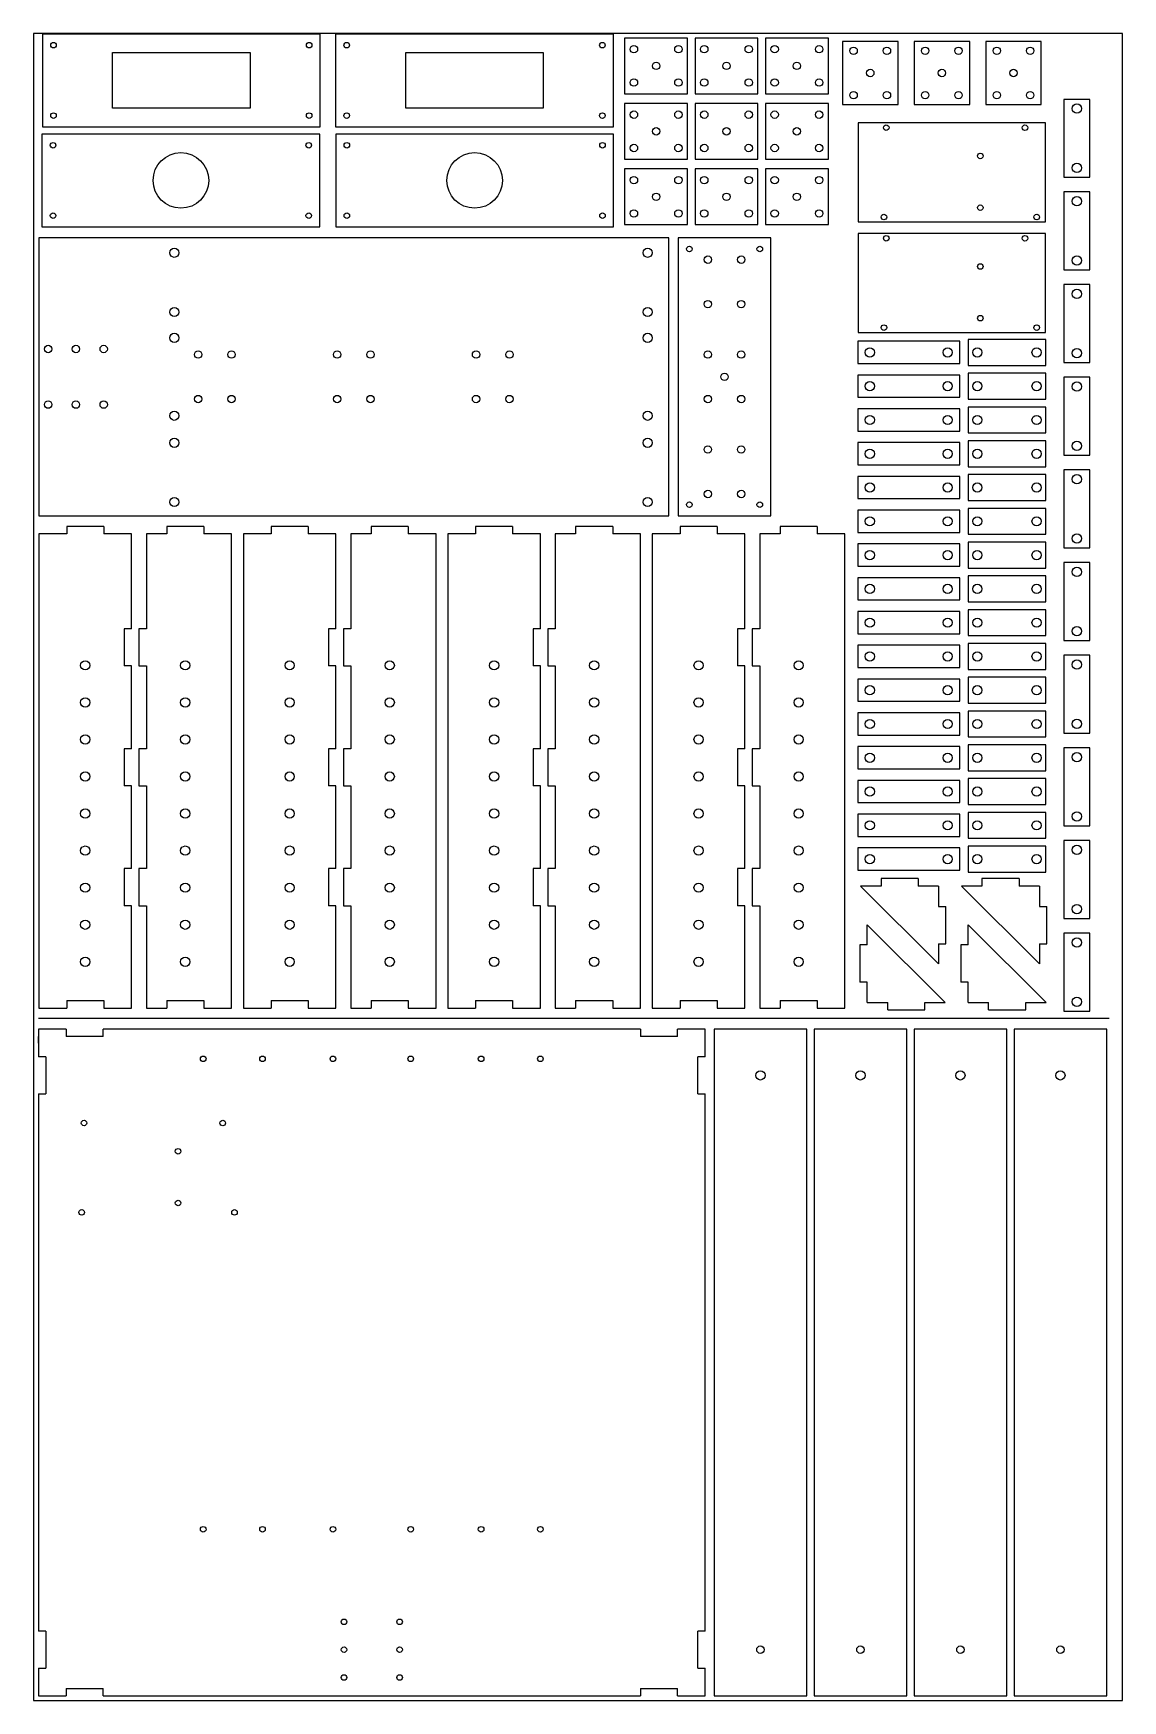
# Model space of a CAD drawing. Header units: inches. Extents: x 7 to 595, y 5 to 905.
import ezdxf

# ---------------------------------------------------------------- set-up
doc = ezdxf.new("R2010")
doc.units = ezdxf.units.IN
doc.header["$MEASUREMENT"] = 0

# ---------------------------------------------------------------- blocks, each defined once
blk = doc.blocks.new('*U44')
blk.add_circle((0, 0), 2.5)
blk = doc.blocks.new('*U45')
at = {"color": 0, "linetype": 'ByBlock', "lineweight": -2, "transparency": 16777216}
for p in [(0, 160), (0, 140), (0, 120), (0, 100), (0, 80), (0, 60), (0, 40), (0, 20), (0, 0)]:
    blk.add_blockref('*U44', p, dxfattribs=at)
blk = doc.blocks.new('*U46')
blk.add_circle((0, 0), 2.5)
blk = doc.blocks.new('*U47')
at = {"color": 0, "linetype": 'ByBlock', "lineweight": -2, "transparency": 16777216}
for p in [(0, 160), (0, 140), (0, 120), (0, 100), (0, 80), (0, 60), (0, 40), (0, 20), (0, 0)]:
    blk.add_blockref('*U46', p, dxfattribs=at)
blk = doc.blocks.new('*U43')
for p, q in [((-37, 130), (-37, 126)), ((-17, 130), (-17, 126)), ((17, 130), (17, 126)), ((37, 130), (37, 126)), ((-37, 126), (-52, 126)), ((-2, 126), (-17, 126)), ((17, 126), (6, 126)), ((6, 126), (6, 74.73)), ((52, 126), (37, 126)), ((52, -130), (52, 126)), ((-6, 74.73), (-6, 54.73)), ((-2, 74.73), (-6, 74.73)), ((6, 74.73), (2, 74.73)), ((6, 74.73), (6, 74.73)), ((-2, 54.73), (-6, 54.73)), ((2, 54.73), (6, 54.73)), ((6, 54.73), (6, 10)), ((-6, 10), (-6, -10)), ((-2, 10), (-6, 10)), ((6, 10), (2, 10)), ((-2, -10), (-6, -10)), ((2, -10), (6, -10)), ((6, -10), (6, -54.73)), ((-6, -54.73), (-6, -74.73)), ((-2, -54.73), (-6, -54.73)), ((6, -54.73), (2, -54.73)), ((-2, -74.73), (-6, -74.73)), ((2, -74.73), (6, -74.73)), ((6, -74.73), (6, -130)), ((-37, -126), (-37, -130)), ((-37, -126), (-17, -126)), ((-17, -126), (-17, -130)), ((17, -126), (17, -130)), ((17, -126), (37, -126)), ((37, -126), (37, -130)), ((6, -130), (17, -130)), ((37, -130), (52, -130))]:
    blk.add_line(p, q)
for points in [[(-17, 130), (-37, 130)], [(37, 130), (17, 130)], [(-52, 126), (-52, -130), (-37, -130)], [(-2, 74.73), (-2, 126)], [(2, 74.73), (2, 54.73)], [(-2, 10), (-2, 54.73)], [(2, 10), (2, -10)], [(-2, -54.73), (-2, -10)], [(2, -54.73), (2, -74.73)], [(-17, -130), (-2, -130), (-2, -74.73)]]:
    blk.add_lwpolyline(points)
for name, p in [('*U45', (-27, -105)), ('*U47', (27, -105))]:
    blk.add_blockref(name, p)
blk = doc.blocks.new('*U35')
at = {"color": 0, "linetype": 'ByBlock', "lineweight": -2, "transparency": 16777216}
for p in [(0, 0), (110.37, 0), (220.74, 0), (331.11, 0)]:
    blk.add_blockref('*U43', p, dxfattribs=at)
blk = doc.blocks.new('*U36')
blk.add_lwpolyline([(-25, -180), (25, -180), (25, 180), (-25, 180)], close=True)
for centre, radius in [((0, 155), 2.5), ((0, -155), 2)]:
    blk.add_circle(centre, radius)
blk = doc.blocks.new('*U37')
at = {"color": 0, "linetype": 'ByBlock', "lineweight": -2, "transparency": 16777216}
for p in [(0, 0), (53.98, 0), (107.95, 0), (161.93, 0)]:
    blk.add_blockref('*U36', p, dxfattribs=at)
blk = doc.blocks.new('*U38')
for points in [[(-53.56, -6), (1.44, -6), (1.44, 6), (-53.56, 6)], [(5.96, -7), (47.96, -7), (47.96, 7), (5.96, 7)]]:
    blk.add_lwpolyline(points, close=True)
for centre in [(-47.06, 0), (-5.06, 0), (10.96, 0), (42.96, 0)]:
    blk.add_circle(centre, 2.5)
blk = doc.blocks.new('*U39')
at = {"color": 0, "linetype": 'ByBlock', "lineweight": -2, "transparency": 16777216}
for p in [(0, 273.51), (0, 255.28), (0, 237.04), (0, 218.81), (0, 200.58), (0, 182.34), (0, 164.11), (0, 145.87), (0, 127.64), (0, 109.41), (0, 91.17), (0, 72.94), (0, 54.7), (0, 36.47), (0, 18.23), (0, 0)]:
    blk.add_blockref('*U38', p, dxfattribs=at)
blk = doc.blocks.new('*U40')
blk.add_lwpolyline([(7, -21), (7, 21), (-7, 21), (-7, -21)], close=True)
for centre in [(0, 16), (0, -16)]:
    blk.add_circle(centre, 2.5)
blk = doc.blocks.new('*U41')
at = {"color": 0, "linetype": 'ByBlock', "lineweight": -2, "transparency": 16777216}
for p in [(0, 450.13), (0, 400.12), (0, 350.1), (0, 300.09), (0, 250.07), (0, 200.06), (0, 150.04), (0, 100.03), (0, 50.01), (0, 0)]:
    blk.add_blockref('*U40', p, dxfattribs=at)
blk = doc.blocks.new('*U42')
blk.add_lwpolyline([(75, -25), (75, 25), (-75, 25), (-75, -25)], close=True)
for centre, radius in [((-69, 19), 1.5), ((69, 19), 1.5), ((0, 0), 15), ((-69, -19), 1.5), ((69, -19), 1.5)]:
    blk.add_circle(centre, radius)
blk = doc.blocks.new('*U26')
at = {"color": 0, "linetype": 'ByBlock', "lineweight": -2, "transparency": 16777216}
for p in [(0, 0), (158.54, 0)]:
    blk.add_blockref('*U42', p, dxfattribs=at)
blk = doc.blocks.new('*U27')
for p, q in [((-37.08, 15), (37.08, 15)), ((-37.08, -15), (-37.08, 15)), ((37.08, 15), (37.08, -15)), ((37.08, -15), (-37.08, -15))]:
    blk.add_line(p, q)
blk.add_lwpolyline([(-75, 25), (-75, -25), (75, -25), (75, 25)], close=True)
for centre in [(-69, 19), (69, 19), (-69, -19), (69, -19)]:
    blk.add_circle(centre, 1.5)
blk = doc.blocks.new('*U28')
at = {"color": 0, "linetype": 'ByBlock', "lineweight": -2, "transparency": 16777216}
for p in [(0, 0), (158.28, 0)]:
    blk.add_blockref('*U27', p, dxfattribs=at)
blk = doc.blocks.new('*U29')
blk.add_lwpolyline([(-50.59, -26.68), (50.59, -26.68), (50.59, 26.68), (-50.59, 26.68)], close=True)
for centre in [(-35.39, 24.12), (39.5, 24.1), (15.39, 8.86), (15.39, -19.04), (-36.64, -24.12), (45.84, -24.12)]:
    blk.add_circle(centre, 1.5)
blk = doc.blocks.new('*U30')
at = {"color": 0, "linetype": 'ByBlock', "lineweight": -2, "transparency": 16777216}
for p in [(0, 59.68), (0, 0)]:
    blk.add_blockref('*U29', p, dxfattribs=at)
blk = doc.blocks.new('*U31')
blk.add_lwpolyline([(17, 15), (-17, 15), (-17, -15), (17, -15)], close=True)
for centre in [(-12, 9), (12, 9), (0, 0), (-12, -9), (12, -9)]:
    blk.add_circle(centre, 2)
blk = doc.blocks.new('*U32')
at = {"color": 0, "linetype": 'ByBlock', "lineweight": -2, "transparency": 16777216}
for p in [(0, 70.64), (37.97, 70.64), (75.95, 70.64), (0, 35.32), (37.97, 35.32), (75.95, 35.32), (0, 0), (37.97, 0), (75.95, 0)]:
    blk.add_blockref('*U31', p, dxfattribs=at)
blk = doc.blocks.new('*U33')
blk.add_lwpolyline([(-15, 17), (-15, -17), (15, -17), (15, 17)], close=True)
for centre in [(-9, 12), (9, 12), (0, 0), (-9, -12), (9, -12)]:
    blk.add_circle(centre, 2)
blk = doc.blocks.new('*U34')
at = {"color": 0, "linetype": 'ByBlock', "lineweight": -2, "transparency": 16777216}
for p in [(0, 0), (38.66, 0), (77.32, 0)]:
    blk.add_blockref('*U33', p, dxfattribs=at)

msp = doc.modelspace()

# ---------------------------------------------------------------- linework, layer by layer
for p, q in [((495.32, 402.52), (453.32, 444.52)), ((464.32, 444.52), (453.32, 444.52)), ((464.32, 448.52), (464.32, 444.52)), ((484.32, 448.52), (484.32, 444.52)), ((495.32, 444.52), (484.32, 444.52)), ((495.32, 444.52), (495.32, 433.52)), ((549.8, 402.52), (507.8, 444.52)), ((518.8, 444.52), (507.8, 444.52)), ((518.8, 448.52), (518.8, 444.52)), ((538.8, 448.52), (538.8, 444.52)), ((549.8, 444.52), (538.8, 444.52)), ((549.8, 444.52), (549.8, 433.52)), ((495.32, 433.52), (499.32, 433.52)), ((549.8, 433.52), (553.8, 433.52)), ((456.91, 423.62), (498.91, 381.62)), ((456.91, 412.77), (456.91, 423.62)), ((511.39, 423.62), (553.39, 381.62)), ((511.39, 412.77), (511.39, 423.62)), ((456.91, 412.77), (452.91, 412.77)), ((495.32, 413.36), (499.32, 413.36)), ((495.32, 413.36), (495.32, 402.52)), ((511.39, 412.77), (507.39, 412.77)), ((549.8, 413.36), (553.8, 413.36)), ((549.8, 413.36), (549.8, 402.52)), ((456.91, 392.62), (452.91, 392.62)), ((456.91, 381.62), (456.91, 392.62)), ((511.39, 392.62), (507.39, 392.62)), ((511.39, 381.62), (511.39, 392.62)), ((456.91, 381.62), (467.91, 381.62)), ((467.91, 377.62), (467.91, 381.62)), ((487.91, 377.62), (487.91, 381.62)), ((487.91, 381.62), (498.91, 381.62)), ((511.39, 381.62), (522.39, 381.62)), ((522.39, 377.62), (522.39, 381.62)), ((542.39, 377.62), (542.39, 381.62)), ((542.39, 381.62), (553.39, 381.62)), ((9.44, 359.77), (9.44, 363.3)), ((24.44, 367.3), (24.44, 363.3)), ((44.44, 363.3), (44.44, 367.3)), ((334.44, 367.3), (334.44, 363.3)), ((354.44, 363.3), (334.44, 363.3)), ((354.44, 363.3), (354.44, 367.3)), ((13.44, 352.3), (9.44, 352.3)), ((13.44, 352.3), (13.44, 332.3)), ((369.44, 352.3), (365.44, 352.3)), ((9.44, 332.3), (13.44, 332.3)), ((365.44, 332.3), (369.44, 332.3)), ((13.44, 42.3), (9.44, 42.3)), ((369.44, 42.3), (365.44, 42.3)), ((365.44, 22.3), (365.44, 42.3)), ((9.44, 22.3), (13.44, 22.3)), ((365.44, 22.3), (369.44, 22.3)), ((24.44, 11.3), (24.44, 7.3)), ((24.44, 11.3), (44.44, 11.3)), ((44.44, 7.3), (44.44, 11.3)), ((334.44, 11.3), (334.44, 7.3)), ((354.44, 7.3), (354.44, 11.3))]:
    msp.add_line(p, q)
at = {"color": 1}
msp.add_line((9.44, 373.27), (587.47, 373.27), dxfattribs=at)
msp.add_lwpolyline([(6.74, 4.78), (594.74, 4.78), (594.74, 904.78), (6.74, 904.78)], close=True, dxfattribs=at)
for points in [[(9.72, 794.38), (9.72, 644.38), (349.72, 644.38), (349.72, 794.38)], [(354.86, 644.38), (404.86, 644.38), (404.86, 794.38), (354.86, 794.38)]]:
    msp.add_lwpolyline(points, close=True)
for points in [[(484.32, 448.52), (464.32, 448.52)], [(538.8, 448.52), (518.8, 448.52)], [(499.32, 413.36), (499.32, 433.52)], [(553.8, 413.36), (553.8, 433.52)], [(452.91, 412.77), (452.91, 392.62)], [(507.39, 412.77), (507.39, 392.62)], [(467.91, 377.62), (487.91, 377.62)], [(522.39, 377.62), (542.39, 377.62)], [(24.44, 367.3), (9.44, 367.3), (9.44, 352.3)], [(44.44, 363.3), (24.44, 363.3)], [(334.44, 367.3), (44.44, 367.3)], [(369.44, 352.3), (369.44, 367.3), (354.44, 367.3)], [(365.44, 332.3), (365.44, 352.3)], [(9.44, 332.3), (9.44, 42.3)], [(369.44, 42.3), (369.44, 332.3)], [(13.44, 42.3), (13.44, 22.3)], [(9.44, 22.3), (9.44, 7.3), (24.44, 7.3)], [(354.44, 7.3), (369.44, 7.3), (369.44, 22.3)], [(334.44, 11.3), (354.44, 11.3)], [(44.44, 7.3), (334.44, 7.3)]]:
    msp.add_lwpolyline(points)
for centre, radius in [((82.83, 786.36), 2.5), ((338.34, 786.36), 2.5), ((360.86, 788.38), 1.5), ((370.86, 782.63), 2), ((388.86, 782.63), 2), ((398.86, 788.38), 1.5), ((82.83, 754.36), 2.5), ((338.34, 754.36), 2.5), ((370.86, 758.63), 2), ((388.86, 758.63), 2), ((82.83, 740.38), 2.5), ((338.34, 740.38), 2.5), ((14.72, 734.38), 2), ((29.72, 734.38), 2), ((44.72, 734.38), 2), ((95.72, 731.38), 2), ((113.72, 731.38), 2), ((170.72, 731.38), 2), ((188.72, 731.38), 2), ((245.72, 731.38), 2), ((263.72, 731.38), 2), ((370.86, 731.38), 2), ((388.86, 731.38), 2), ((379.86, 719.38), 2), ((14.72, 704.38), 2), ((29.72, 704.38), 2), ((44.72, 704.38), 2), ((95.72, 707.38), 2), ((113.72, 707.38), 2), ((170.72, 707.38), 2), ((188.72, 707.38), 2), ((245.72, 707.38), 2), ((263.72, 707.38), 2), ((370.86, 707.38), 2), ((388.86, 707.38), 2), ((82.83, 698.38), 2.5), ((338.34, 698.38), 2.5), ((82.83, 683.79), 2.5), ((338.34, 683.79), 2.5), ((370.86, 680.13), 2), ((388.86, 680.13), 2), ((370.86, 656.13), 2), ((388.86, 656.13), 2), ((82.83, 651.79), 2.5), ((338.34, 651.79), 2.5), ((360.86, 650.38), 1.5), ((398.86, 650.38), 1.5), ((98.44, 351.24), 1.5), ((130.44, 351.24), 1.5), ((168.44, 351.24), 1.5), ((210.44, 351.24), 1.5), ((248.44, 351.24), 1.5), ((280.44, 351.24), 1.5), ((34.09, 316.58), 1.5), ((108.99, 316.56), 1.5), ((84.87, 301.32), 1.5), ((84.87, 273.42), 1.5), ((32.84, 268.34), 1.5), ((115.33, 268.34), 1.5), ((98.44, 97.3), 1.5), ((130.44, 97.3), 1.5), ((168.44, 97.3), 1.5), ((210.44, 97.3), 1.5), ((248.44, 97.3), 1.5), ((280.44, 97.3), 1.5), ((174.44, 47.3), 1.5), ((204.44, 47.3), 1.5), ((174.44, 32.3), 1.5), ((204.44, 32.3), 1.5), ((174.44, 17.3), 1.5), ((204.44, 17.3), 1.5)]:
    msp.add_circle(centre, radius)

# ---------------------------------------------------------------- block references
for name, p in [('*U28', (86.63, 879.38)), ('*U32', (342.93, 816.57)), ('*U34', (458.51, 883.38)), ('*U41', (570.03, 398.03)), ('*U30', (502.51, 770.06)), ('*U26', (86.4, 825.38)), ('*U39', (505.33, 459.04)), ('*U35', (61.73, 508.63)), ('*U37', (399.2, 187.3))]:
    msp.add_blockref(name, p)

doc.saveas('drawing.dxf')
